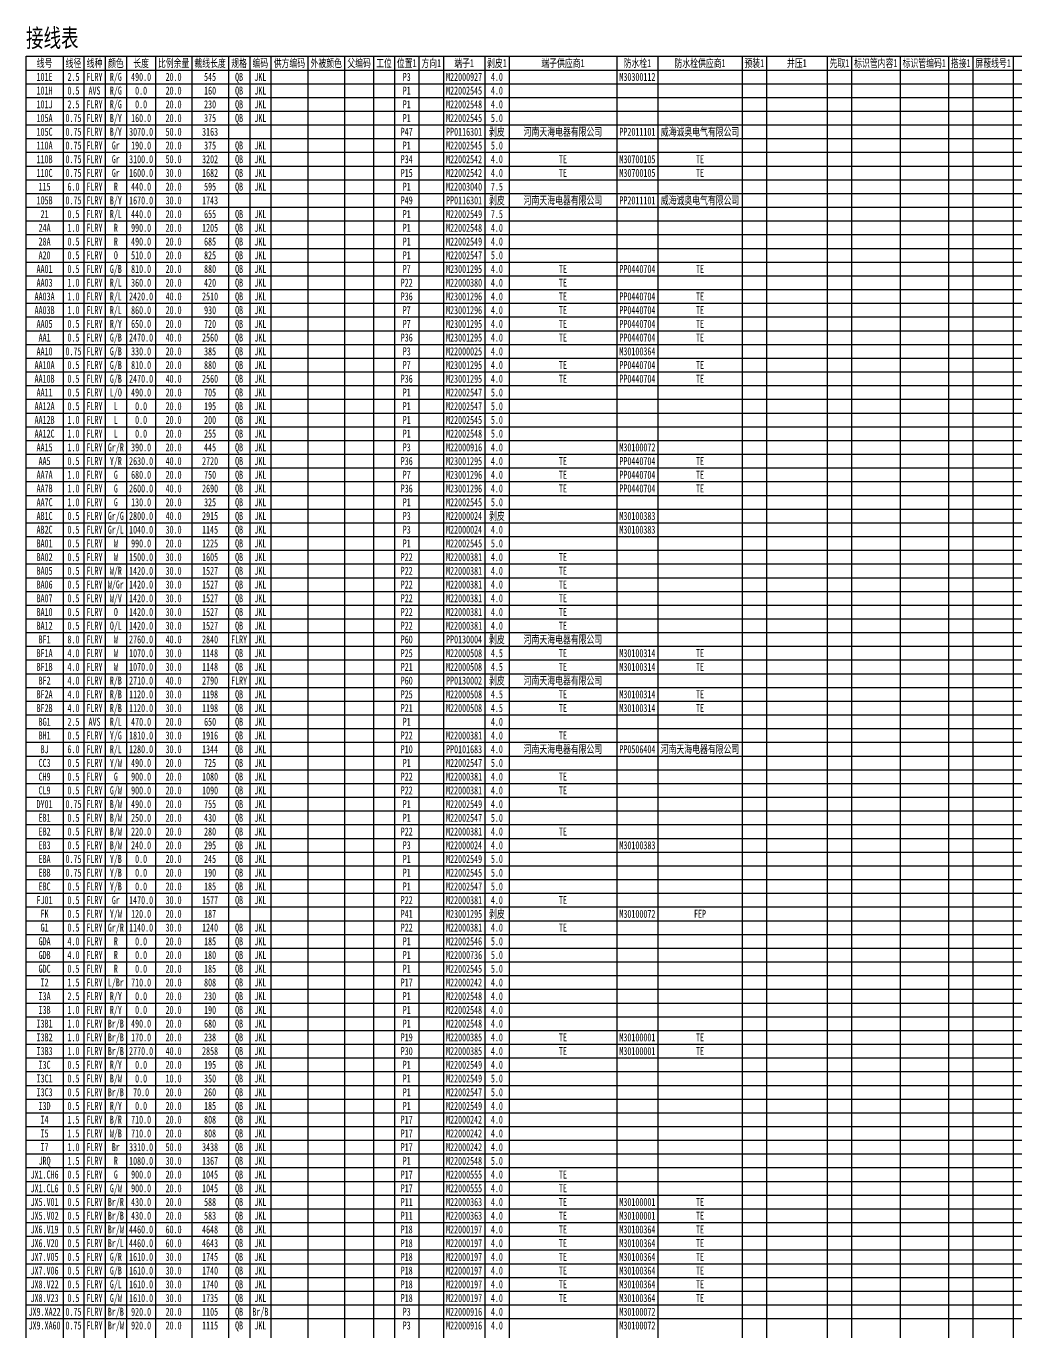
# Model space of a CAD drawing. Header units: millimetres. Extents: x -2653 to 6698, y -4403 to -42.
# Drawn here: x 4985 to 5418, y -1084 to -513 of the extents above; entities that cross this region are included whole.
import ezdxf
from ezdxf.enums import TextEntityAlignment as Align

# ---------------------------------------------------------------- set-up
doc = ezdxf.new("R2010")
doc.units = ezdxf.units.MM
doc.header["$MEASUREMENT"] = 0
doc.layers.add('文字', color=3, linetype='Continuous')
doc.layers.add('轮廓线', color=7, linetype='Continuous')
doc.styles.add('辽宁天海', font='', dxfattribs={"width": 0.7})
doc.styles.get('辽宁天海').set_extended_font_data('NSimSun')

msp = doc.modelspace()

# ---------------------------------------------------------------- linework, layer by layer
at = {"layer": '轮廓线', "color": 7, "lineweight": 25}
for p, q in [((4984.89, -526.47), (6697.73, -526.47)), ((4984.89, -1654.47), (4984.89, -526.47)), ((5001.03, -526.47), (5001.03, -1654.47)), ((5010.15, -526.47), (5010.15, -1654.47)), ((5019.44, -526.47), (5019.44, -1654.47)), ((5028.83, -526.47), (5028.83, -1654.47)), ((5041.48, -526.47), (5041.48, -1654.47)), ((5057.27, -526.47), (5057.27, -1654.47)), ((5073.35, -526.47), (5073.35, -1654.47)), ((5082.64, -526.47), (5082.64, -1654.47)), ((5091.93, -526.47), (5091.93, -1654.47)), ((5108.06, -526.47), (5108.06, -1654.47)), ((5124.14, -526.47), (5124.14, -1654.47)), ((5136.76, -526.47), (5136.76, -1654.47)), ((5145.91, -526.47), (5145.91, -1654.47)), ((5156.63, -526.47), (5156.63, -1654.47)), ((5167.34, -526.47), (5167.34, -1654.47)), ((5185.36, -526.47), (5185.36, -1654.47)), ((5196.04, -526.47), (5196.04, -1654.47)), ((5243.1, -526.47), (5243.1, -1654.47)), ((5261.12, -526.47), (5261.12, -1654.47)), ((5297.86, -526.47), (5297.86, -1654.47)), ((5308.56, -526.47), (5308.56, -1654.47)), ((5335.11, -526.47), (5335.11, -1654.47)), ((5345.76, -526.47), (5345.76, -1654.47)), ((5366.92, -526.47), (5366.92, -1654.47)), ((5388.08, -526.47), (5388.08, -1654.47)), ((5398.79, -526.47), (5398.79, -1654.47)), ((5416.45, -526.47), (5416.45, -1654.47)), ((4984.89, -532.47), (6697.73, -532.47)), ((4984.89, -538.47), (6697.73, -538.47)), ((4984.89, -544.47), (6697.73, -544.47)), ((4984.89, -550.47), (6697.73, -550.47)), ((4984.89, -556.47), (6697.73, -556.47)), ((4984.89, -562.47), (6697.73, -562.47)), ((4984.89, -568.47), (6697.73, -568.47)), ((4984.89, -574.47), (6697.73, -574.47)), ((4984.89, -580.47), (6697.73, -580.47)), ((4984.89, -586.47), (6697.73, -586.47)), ((4984.89, -592.47), (6697.73, -592.47)), ((4984.89, -598.47), (6697.73, -598.47)), ((4984.89, -604.47), (6697.73, -604.47)), ((4984.89, -610.47), (6697.73, -610.47)), ((4984.89, -616.47), (6697.73, -616.47)), ((4984.89, -622.47), (6697.73, -622.47)), ((4984.89, -628.47), (6697.73, -628.47)), ((4984.89, -634.47), (6697.73, -634.47)), ((4984.89, -640.47), (6697.73, -640.47)), ((4984.89, -646.47), (6697.73, -646.47)), ((4984.89, -652.47), (6697.73, -652.47)), ((4984.89, -658.47), (6697.73, -658.47)), ((4984.89, -664.47), (6697.73, -664.47)), ((4984.89, -670.47), (6697.73, -670.47)), ((4984.89, -676.47), (6697.73, -676.47)), ((4984.89, -682.47), (6697.73, -682.47)), ((4984.89, -688.47), (6697.73, -688.47)), ((4984.89, -694.47), (6697.73, -694.47)), ((4984.89, -700.47), (6697.73, -700.47)), ((4984.89, -706.47), (6697.73, -706.47)), ((4984.89, -712.47), (6697.73, -712.47)), ((4984.89, -718.47), (6697.73, -718.47)), ((4984.89, -724.47), (6697.73, -724.47)), ((4984.89, -730.47), (6697.73, -730.47)), ((4984.89, -736.47), (6697.73, -736.47)), ((4984.89, -742.47), (6697.73, -742.47)), ((4984.89, -748.47), (6697.73, -748.47)), ((4984.89, -754.47), (6697.73, -754.47)), ((4984.89, -760.47), (6697.73, -760.47)), ((4984.89, -766.47), (6697.73, -766.47)), ((4984.89, -772.47), (6697.73, -772.47)), ((4984.89, -778.47), (6697.73, -778.47)), ((4984.89, -784.47), (6697.73, -784.47)), ((4984.89, -790.47), (6697.73, -790.47)), ((4984.89, -796.47), (6697.73, -796.47)), ((4984.89, -802.47), (6697.73, -802.47)), ((4984.89, -808.47), (6697.73, -808.47)), ((4984.89, -814.47), (6697.73, -814.47)), ((4984.89, -820.47), (6697.73, -820.47)), ((4984.89, -826.47), (6697.73, -826.47)), ((4984.89, -832.47), (6697.73, -832.47)), ((4984.89, -838.47), (6697.73, -838.47)), ((4984.89, -844.47), (6697.73, -844.47)), ((4984.89, -850.47), (6697.73, -850.47)), ((4984.89, -856.47), (6697.73, -856.47)), ((4984.89, -862.47), (6697.73, -862.47)), ((4984.89, -868.47), (6697.73, -868.47)), ((4984.89, -874.47), (6697.73, -874.47)), ((4984.89, -880.47), (6697.73, -880.47)), ((4984.89, -886.47), (6697.73, -886.47)), ((4984.89, -892.47), (6697.73, -892.47)), ((4984.89, -898.47), (6697.73, -898.47)), ((4984.89, -904.47), (6697.73, -904.47)), ((4984.89, -910.47), (6697.73, -910.47)), ((4984.89, -916.47), (6697.73, -916.47)), ((4984.89, -922.47), (6697.73, -922.47)), ((4984.89, -928.47), (6697.73, -928.47)), ((4984.89, -934.47), (6697.73, -934.47)), ((4984.89, -940.47), (6697.73, -940.47)), ((4984.89, -946.47), (6697.73, -946.47)), ((4984.89, -952.47), (6697.73, -952.47)), ((4984.89, -958.47), (6697.73, -958.47)), ((4984.89, -964.47), (6697.73, -964.47)), ((4984.89, -970.47), (6697.73, -970.47)), ((4984.89, -976.47), (6697.73, -976.47)), ((4984.89, -982.47), (6697.73, -982.47)), ((4984.89, -988.47), (6697.73, -988.47)), ((4984.89, -994.47), (6697.73, -994.47)), ((4984.89, -1000.47), (6697.73, -1000.47)), ((4984.89, -1006.47), (6697.73, -1006.47)), ((4984.89, -1012.47), (6697.73, -1012.47)), ((4984.89, -1018.47), (6697.73, -1018.47)), ((4984.89, -1024.47), (6697.73, -1024.47)), ((4984.89, -1030.47), (6697.73, -1030.47)), ((4984.89, -1036.47), (6697.73, -1036.47)), ((4984.89, -1042.47), (6697.73, -1042.47)), ((4984.89, -1048.47), (6697.73, -1048.47)), ((4984.89, -1054.47), (6697.73, -1054.47)), ((4984.89, -1060.47), (6697.73, -1060.47)), ((4984.89, -1066.47), (6697.73, -1066.47)), ((4984.89, -1072.47), (6697.73, -1072.47)), ((4984.89, -1078.47), (6697.73, -1078.47))]:
    msp.add_line(p, q, dxfattribs=at)

# ---------------------------------------------------------------- texts
at = {"layer": '文字', "lineweight": 25, "style": '辽宁天海', "width": 0.7}
msp.add_text('接线表', height=8, dxfattribs=at).set_placement((4984.89, -518.47), align=Align.MIDDLE_LEFT)
at = {"layer": '文字', "color": 7, "lineweight": 25, "style": '辽宁天海', "width": 0.7}
for s, p in [('线号', (4992.96, -529.47)), ('线径', (5005.59, -529.47)), ('线种', (5014.79, -529.47)), ('颜色', (5024.13, -529.47)), ('长度', (5035.15, -529.47)), ('比例余量', (5049.37, -529.47)), ('裁线长度', (5065.31, -529.47)), ('规格', (5078, -529.47)), ('编码', (5087.29, -529.47)), ('供方编码', (5100, -529.47)), ('外被颜色', (5116.1, -529.47)), ('父编码', (5130.45, -529.47)), ('工位', (5141.33, -529.47)), ('位置1', (5151.27, -529.47)), ('方向1', (5161.99, -529.47)), ('端子1', (5176.35, -529.47)), ('剥皮1', (5190.7, -529.47)), ('端子供应商1', (5219.57, -529.47)), ('防水栓1', (5252.11, -529.47)), ('防水栓供应商1', (5279.49, -529.47)), ('预装1', (5303.21, -529.47)), ('并压1', (5321.83, -529.47)), ('先取1', (5340.43, -529.47)), ('标识管内容1', (5356.34, -529.47)), ('标识管编码1', (5377.5, -529.47)), ('搭接1', (5393.43, -529.47)), ('屏蔽线号1', (5407.62, -529.47))]:
    msp.add_text(s, height=3.5, dxfattribs=at).set_placement(p, align=Align.MIDDLE_CENTER)
at = {"layer": '文字', "lineweight": 25, "style": '辽宁天海', "width": 0.7}
for s, p in [('101E', (4992.96, -535.47)), ('2.5', (5005.59, -535.47)), ('FLRY', (5014.79, -535.47)), ('R/G', (5024.13, -535.47)), ('490.0', (5035.15, -535.47)), ('20.0', (5049.37, -535.47)), ('545', (5065.31, -535.47)), ('QB', (5078, -535.47)), ('JKL', (5087.29, -535.47)), ('P3', (5151.27, -535.47)), ('M22000927', (5176.35, -535.47)), ('4.0', (5190.7, -535.47)), ('M30300112', (5252.11, -535.47)), ('101H', (4992.96, -541.47)), ('0.5', (5005.59, -541.47)), ('AVS', (5014.79, -541.47)), ('R/G', (5024.13, -541.47)), ('0.0', (5035.15, -541.47)), ('20.0', (5049.37, -541.47)), ('160', (5065.31, -541.47)), ('QB', (5078, -541.47)), ('JKL', (5087.29, -541.47)), ('P1', (5151.27, -541.47)), ('M22002545', (5176.35, -541.47)), ('4.0', (5190.7, -541.47)), ('101J', (4992.96, -547.47)), ('2.5', (5005.59, -547.47)), ('FLRY', (5014.79, -547.47)), ('R/G', (5024.13, -547.47)), ('0.0', (5035.15, -547.47)), ('20.0', (5049.37, -547.47)), ('230', (5065.31, -547.47)), ('QB', (5078, -547.47)), ('JKL', (5087.29, -547.47)), ('P1', (5151.27, -547.47)), ('M22002548', (5176.35, -547.47)), ('4.0', (5190.7, -547.47)), ('105A', (4992.96, -553.47)), ('0.75', (5005.59, -553.47)), ('FLRY', (5014.79, -553.47)), ('B/Y', (5024.13, -553.47)), ('160.0', (5035.15, -553.47)), ('20.0', (5049.37, -553.47)), ('375', (5065.31, -553.47)), ('QB', (5078, -553.47)), ('JKL', (5087.29, -553.47)), ('P1', (5151.27, -553.47)), ('M22002545', (5176.35, -553.47)), ('5.0', (5190.7, -553.47)), ('105C', (4992.96, -559.47)), ('0.75', (5005.59, -559.47)), ('FLRY', (5014.79, -559.47)), ('B/Y', (5024.13, -559.47)), ('3070.0', (5035.15, -559.47)), ('50.0', (5049.37, -559.47)), ('3163', (5065.31, -559.47)), ('P47', (5151.27, -559.47)), ('PP0116301', (5176.35, -559.47)), ('剥皮', (5190.7, -559.47)), ('河南天海电器有限公司', (5219.57, -559.47)), ('PP2011101', (5252.11, -559.47)), ('威海诚奥电气有限公司', (5279.49, -559.47)), ('110A', (4992.96, -565.47)), ('0.75', (5005.59, -565.47)), ('FLRY', (5014.79, -565.47)), ('Gr', (5024.13, -565.47)), ('190.0', (5035.15, -565.47)), ('20.0', (5049.37, -565.47)), ('375', (5065.31, -565.47)), ('QB', (5078, -565.47)), ('JKL', (5087.29, -565.47)), ('P1', (5151.27, -565.47)), ('M22002545', (5176.35, -565.47)), ('5.0', (5190.7, -565.47)), ('110B', (4992.96, -571.47)), ('0.75', (5005.59, -571.47)), ('FLRY', (5014.79, -571.47)), ('Gr', (5024.13, -571.47)), ('3100.0', (5035.15, -571.47)), ('50.0', (5049.37, -571.47)), ('3202', (5065.31, -571.47)), ('QB', (5078, -571.47)), ('JKL', (5087.29, -571.47)), ('P34', (5151.27, -571.47)), ('M22002542', (5176.35, -571.47)), ('4.0', (5190.7, -571.47)), ('TE', (5219.57, -571.47)), ('M30700105', (5252.11, -571.47)), ('TE', (5279.49, -571.47)), ('110C', (4992.96, -577.47)), ('0.75', (5005.59, -577.47)), ('FLRY', (5014.79, -577.47)), ('Gr', (5024.13, -577.47)), ('1600.0', (5035.15, -577.47)), ('30.0', (5049.37, -577.47)), ('1682', (5065.31, -577.47)), ('QB', (5078, -577.47)), ('JKL', (5087.29, -577.47)), ('P15', (5151.27, -577.47)), ('M22002542', (5176.35, -577.47)), ('4.0', (5190.7, -577.47)), ('TE', (5219.57, -577.47)), ('M30700105', (5252.11, -577.47)), ('TE', (5279.49, -577.47)), ('115', (4992.96, -583.47)), ('6.0', (5005.59, -583.47)), ('FLRY', (5014.79, -583.47)), ('R', (5024.13, -583.47)), ('440.0', (5035.15, -583.47)), ('20.0', (5049.37, -583.47)), ('595', (5065.31, -583.47)), ('QB', (5078, -583.47)), ('JKL', (5087.29, -583.47)), ('P1', (5151.27, -583.47)), ('M22003040', (5176.35, -583.47)), ('7.5', (5190.7, -583.47)), ('1O5B', (4992.96, -589.47)), ('0.75', (5005.59, -589.47)), ('FLRY', (5014.79, -589.47)), ('B/Y', (5024.13, -589.47)), ('1670.0', (5035.15, -589.47)), ('30.0', (5049.37, -589.47)), ('1743', (5065.31, -589.47)), ('P49', (5151.27, -589.47)), ('PP0116301', (5176.35, -589.47)), ('剥皮', (5190.7, -589.47)), ('河南天海电器有限公司', (5219.57, -589.47)), ('PP2011101', (5252.11, -589.47)), ('威海诚奥电气有限公司', (5279.49, -589.47)), ('21', (4992.96, -595.47)), ('0.5', (5005.59, -595.47)), ('FLRY', (5014.79, -595.47)), ('R/L', (5024.13, -595.47)), ('440.0', (5035.15, -595.47)), ('20.0', (5049.37, -595.47)), ('655', (5065.31, -595.47)), ('QB', (5078, -595.47)), ('JKL', (5087.29, -595.47)), ('P1', (5151.27, -595.47)), ('M22002549', (5176.35, -595.47)), ('7.5', (5190.7, -595.47)), ('24A', (4992.96, -601.47)), ('1.0', (5005.59, -601.47)), ('FLRY', (5014.79, -601.47)), ('R', (5024.13, -601.47)), ('990.0', (5035.15, -601.47)), ('20.0', (5049.37, -601.47)), ('1205', (5065.31, -601.47)), ('QB', (5078, -601.47)), ('JKL', (5087.29, -601.47)), ('P1', (5151.27, -601.47)), ('M22002548', (5176.35, -601.47)), ('4.0', (5190.7, -601.47)), ('28A', (4992.96, -607.47)), ('0.5', (5005.59, -607.47)), ('FLRY', (5014.79, -607.47)), ('R', (5024.13, -607.47)), ('490.0', (5035.15, -607.47)), ('20.0', (5049.37, -607.47)), ('685', (5065.31, -607.47)), ('QB', (5078, -607.47)), ('JKL', (5087.29, -607.47)), ('P1', (5151.27, -607.47)), ('M22002549', (5176.35, -607.47)), ('4.0', (5190.7, -607.47)), ('A20', (4992.96, -613.47)), ('0.5', (5005.59, -613.47)), ('FLRY', (5014.79, -613.47)), ('O', (5024.13, -613.47)), ('510.0', (5035.15, -613.47)), ('20.0', (5049.37, -613.47)), ('825', (5065.31, -613.47)), ('QB', (5078, -613.47)), ('JKL', (5087.29, -613.47)), ('P1', (5151.27, -613.47)), ('M22002547', (5176.35, -613.47)), ('5.0', (5190.7, -613.47)), ('AA01', (4992.96, -619.47)), ('0.5', (5005.59, -619.47)), ('FLRY', (5014.79, -619.47)), ('G/B', (5024.13, -619.47)), ('810.0', (5035.15, -619.47)), ('20.0', (5049.37, -619.47)), ('880', (5065.31, -619.47)), ('QB', (5078, -619.47)), ('JKL', (5087.29, -619.47)), ('P7', (5151.27, -619.47)), ('M23001295', (5176.35, -619.47)), ('4.0', (5190.7, -619.47)), ('TE', (5219.57, -619.47)), ('PP0440704', (5252.11, -619.47)), ('TE', (5279.49, -619.47)), ('AA03', (4992.96, -625.47)), ('1.0', (5005.59, -625.47)), ('FLRY', (5014.79, -625.47)), ('R/L', (5024.13, -625.47)), ('360.0', (5035.15, -625.47)), ('20.0', (5049.37, -625.47)), ('420', (5065.31, -625.47)), ('QB', (5078, -625.47)), ('JKL', (5087.29, -625.47)), ('P22', (5151.27, -625.47)), ('M22000380', (5176.35, -625.47)), ('4.0', (5190.7, -625.47)), ('TE', (5219.57, -625.47)), ('AA03A', (4992.96, -631.47)), ('1.0', (5005.59, -631.47)), ('FLRY', (5014.79, -631.47)), ('R/L', (5024.13, -631.47)), ('2420.0', (5035.15, -631.47)), ('40.0', (5049.37, -631.47)), ('2510', (5065.31, -631.47)), ('QB', (5078, -631.47)), ('JKL', (5087.29, -631.47)), ('P36', (5151.27, -631.47)), ('M23001296', (5176.35, -631.47)), ('4.0', (5190.7, -631.47)), ('TE', (5219.57, -631.47)), ('PP0440704', (5252.11, -631.47)), ('TE', (5279.49, -631.47)), ('AA03B', (4992.96, -637.47)), ('1.0', (5005.59, -637.47)), ('FLRY', (5014.79, -637.47)), ('R/L', (5024.13, -637.47)), ('860.0', (5035.15, -637.47)), ('20.0', (5049.37, -637.47)), ('930', (5065.31, -637.47)), ('QB', (5078, -637.47)), ('JKL', (5087.29, -637.47)), ('P7', (5151.27, -637.47)), ('M23001296', (5176.35, -637.47)), ('4.0', (5190.7, -637.47)), ('TE', (5219.57, -637.47)), ('PP0440704', (5252.11, -637.47)), ('TE', (5279.49, -637.47)), ('AA05', (4992.96, -643.47)), ('0.5', (5005.59, -643.47)), ('FLRY', (5014.79, -643.47)), ('R/Y', (5024.13, -643.47)), ('650.0', (5035.15, -643.47)), ('20.0', (5049.37, -643.47)), ('720', (5065.31, -643.47)), ('QB', (5078, -643.47)), ('JKL', (5087.29, -643.47)), ('P7', (5151.27, -643.47)), ('M23001295', (5176.35, -643.47)), ('4.0', (5190.7, -643.47)), ('TE', (5219.57, -643.47)), ('PP0440704', (5252.11, -643.47)), ('TE', (5279.49, -643.47)), ('AA1', (4992.96, -649.47)), ('0.5', (5005.59, -649.47)), ('FLRY', (5014.79, -649.47)), ('G/B', (5024.13, -649.47)), ('2470.0', (5035.15, -649.47)), ('40.0', (5049.37, -649.47)), ('2560', (5065.31, -649.47)), ('QB', (5078, -649.47)), ('JKL', (5087.29, -649.47)), ('P36', (5151.27, -649.47)), ('M23001295', (5176.35, -649.47)), ('4.0', (5190.7, -649.47)), ('TE', (5219.57, -649.47)), ('PP0440704', (5252.11, -649.47)), ('TE', (5279.49, -649.47)), ('AA10', (4992.96, -655.47)), ('0.75', (5005.59, -655.47)), ('FLRY', (5014.79, -655.47)), ('G/B', (5024.13, -655.47)), ('330.0', (5035.15, -655.47)), ('20.0', (5049.37, -655.47)), ('385', (5065.31, -655.47)), ('QB', (5078, -655.47)), ('JKL', (5087.29, -655.47)), ('P3', (5151.27, -655.47)), ('M22000025', (5176.35, -655.47)), ('4.0', (5190.7, -655.47)), ('M30100364', (5252.11, -655.47)), ('AA10A', (4992.96, -661.47)), ('0.5', (5005.59, -661.47)), ('FLRY', (5014.79, -661.47)), ('G/B', (5024.13, -661.47)), ('810.0', (5035.15, -661.47)), ('20.0', (5049.37, -661.47)), ('880', (5065.31, -661.47)), ('QB', (5078, -661.47)), ('JKL', (5087.29, -661.47)), ('P7', (5151.27, -661.47)), ('M23001295', (5176.35, -661.47)), ('4.0', (5190.7, -661.47)), ('TE', (5219.57, -661.47)), ('PP0440704', (5252.11, -661.47)), ('TE', (5279.49, -661.47)), ('AA10B', (4992.96, -667.47)), ('0.5', (5005.59, -667.47)), ('FLRY', (5014.79, -667.47)), ('G/B', (5024.13, -667.47)), ('2470.0', (5035.15, -667.47)), ('40.0', (5049.37, -667.47)), ('2560', (5065.31, -667.47)), ('QB', (5078, -667.47)), ('JKL', (5087.29, -667.47)), ('P36', (5151.27, -667.47)), ('M23001295', (5176.35, -667.47)), ('4.0', (5190.7, -667.47)), ('TE', (5219.57, -667.47)), ('PP0440704', (5252.11, -667.47)), ('TE', (5279.49, -667.47)), ('AA11', (4992.96, -673.47)), ('0.5', (5005.59, -673.47)), ('FLRY', (5014.79, -673.47)), ('L/O', (5024.13, -673.47)), ('490.0', (5035.15, -673.47)), ('20.0', (5049.37, -673.47)), ('705', (5065.31, -673.47)), ('QB', (5078, -673.47)), ('JKL', (5087.29, -673.47)), ('P1', (5151.27, -673.47)), ('M22002547', (5176.35, -673.47)), ('5.0', (5190.7, -673.47)), ('AA12A', (4992.96, -679.47)), ('0.5', (5005.59, -679.47)), ('FLRY', (5014.79, -679.47)), ('L', (5024.13, -679.47)), ('0.0', (5035.15, -679.47)), ('20.0', (5049.37, -679.47)), ('195', (5065.31, -679.47)), ('QB', (5078, -679.47)), ('JKL', (5087.29, -679.47)), ('P1', (5151.27, -679.47)), ('M22002547', (5176.35, -679.47)), ('5.0', (5190.7, -679.47)), ('AA12B', (4992.96, -685.47)), ('1.0', (5005.59, -685.47)), ('FLRY', (5014.79, -685.47)), ('L', (5024.13, -685.47)), ('0.0', (5035.15, -685.47)), ('20.0', (5049.37, -685.47)), ('200', (5065.31, -685.47)), ('QB', (5078, -685.47)), ('JKL', (5087.29, -685.47)), ('P1', (5151.27, -685.47)), ('M22002545', (5176.35, -685.47)), ('5.0', (5190.7, -685.47)), ('AA12C', (4992.96, -691.47)), ('1.0', (5005.59, -691.47)), ('FLRY', (5014.79, -691.47)), ('L', (5024.13, -691.47)), ('0.0', (5035.15, -691.47)), ('20.0', (5049.37, -691.47)), ('255', (5065.31, -691.47)), ('QB', (5078, -691.47)), ('JKL', (5087.29, -691.47)), ('P1', (5151.27, -691.47)), ('M22002548', (5176.35, -691.47)), ('5.0', (5190.7, -691.47)), ('AA15', (4992.96, -697.47)), ('1.0', (5005.59, -697.47)), ('FLRY', (5014.79, -697.47)), ('Gr/R', (5024.13, -697.47)), ('390.0', (5035.15, -697.47)), ('20.0', (5049.37, -697.47)), ('445', (5065.31, -697.47)), ('QB', (5078, -697.47)), ('JKL', (5087.29, -697.47)), ('P3', (5151.27, -697.47)), ('M22000916', (5176.35, -697.47)), ('4.0', (5190.7, -697.47)), ('M30100072', (5252.11, -697.47)), ('AA5', (4992.96, -703.47)), ('0.5', (5005.59, -703.47)), ('FLRY', (5014.79, -703.47)), ('Y/R', (5024.13, -703.47)), ('2630.0', (5035.15, -703.47)), ('40.0', (5049.37, -703.47)), ('2720', (5065.31, -703.47)), ('QB', (5078, -703.47)), ('JKL', (5087.29, -703.47)), ('P36', (5151.27, -703.47)), ('M23001295', (5176.35, -703.47)), ('4.0', (5190.7, -703.47)), ('TE', (5219.57, -703.47)), ('PP0440704', (5252.11, -703.47)), ('TE', (5279.49, -703.47)), ('AA7A', (4992.96, -709.47)), ('1.0', (5005.59, -709.47)), ('FLRY', (5014.79, -709.47)), ('G', (5024.13, -709.47)), ('680.0', (5035.15, -709.47)), ('20.0', (5049.37, -709.47)), ('750', (5065.31, -709.47)), ('QB', (5078, -709.47)), ('JKL', (5087.29, -709.47)), ('P7', (5151.27, -709.47)), ('M23001296', (5176.35, -709.47)), ('4.0', (5190.7, -709.47)), ('TE', (5219.57, -709.47)), ('PP0440704', (5252.11, -709.47)), ('TE', (5279.49, -709.47)), ('AA7B', (4992.96, -715.47)), ('FLRY', (5014.79, -715.47)), ('G', (5024.13, -715.47)), ('QB', (5078, -715.47)), ('JKL', (5087.29, -715.47)), ('P36', (5151.27, -715.47)), ('M23001296', (5176.35, -715.47)), ('TE', (5219.57, -715.47)), ('PP0440704', (5252.11, -715.47)), ('TE', (5279.49, -715.47)), ('1.0', (5005.59, -715.47)), ('2600.0', (5035.15, -715.47)), ('40.0', (5049.37, -715.47)), ('2690', (5065.31, -715.47)), ('4.0', (5190.7, -715.47)), ('AA7C', (4992.96, -721.47)), ('1.0', (5005.59, -721.47)), ('FLRY', (5014.79, -721.47)), ('G', (5024.13, -721.47)), ('130.0', (5035.15, -721.47)), ('20.0', (5049.37, -721.47)), ('325', (5065.31, -721.47)), ('QB', (5078, -721.47)), ('JKL', (5087.29, -721.47)), ('P1', (5151.27, -721.47)), ('M22002545', (5176.35, -721.47)), ('5.0', (5190.7, -721.47)), ('AB1C', (4992.96, -727.47)), ('0.5', (5005.59, -727.47)), ('FLRY', (5014.79, -727.47)), ('Gr/G', (5024.13, -727.47)), ('2800.0', (5035.15, -727.47)), ('40.0', (5049.37, -727.47)), ('2915', (5065.31, -727.47)), ('QB', (5078, -727.47)), ('JKL', (5087.29, -727.47)), ('P3', (5151.27, -727.47)), ('M22000024', (5176.35, -727.47)), ('剥皮', (5190.7, -727.47)), ('M30100383', (5252.11, -727.47)), ('AB2C', (4992.96, -733.47)), ('0.5', (5005.59, -733.47)), ('FLRY', (5014.79, -733.47)), ('Gr/L', (5024.13, -733.47)), ('1040.0', (5035.15, -733.47)), ('30.0', (5049.37, -733.47)), ('1145', (5065.31, -733.47)), ('QB', (5078, -733.47)), ('JKL', (5087.29, -733.47)), ('P3', (5151.27, -733.47)), ('M22000024', (5176.35, -733.47)), ('4.0', (5190.7, -733.47)), ('M30100383', (5252.11, -733.47)), ('BA01', (4992.96, -739.47)), ('0.5', (5005.59, -739.47)), ('FLRY', (5014.79, -739.47)), ('W', (5024.13, -739.47)), ('990.0', (5035.15, -739.47)), ('20.0', (5049.37, -739.47)), ('1225', (5065.31, -739.47)), ('QB', (5078, -739.47)), ('JKL', (5087.29, -739.47)), ('P1', (5151.27, -739.47)), ('M22002545', (5176.35, -739.47)), ('5.0', (5190.7, -739.47)), ('BA02', (4992.96, -745.47)), ('0.5', (5005.59, -745.47)), ('FLRY', (5014.79, -745.47)), ('W', (5024.13, -745.47)), ('1500.0', (5035.15, -745.47)), ('30.0', (5049.37, -745.47)), ('1605', (5065.31, -745.47)), ('QB', (5078, -745.47)), ('JKL', (5087.29, -745.47)), ('P22', (5151.27, -745.47)), ('M22000381', (5176.35, -745.47)), ('4.0', (5190.7, -745.47)), ('TE', (5219.57, -745.47)), ('BA05', (4992.96, -751.47)), ('0.5', (5005.59, -751.47)), ('FLRY', (5014.79, -751.47)), ('W/R', (5024.13, -751.47)), ('1420.0', (5035.15, -751.47)), ('30.0', (5049.37, -751.47)), ('1527', (5065.31, -751.47)), ('QB', (5078, -751.47)), ('JKL', (5087.29, -751.47)), ('P22', (5151.27, -751.47)), ('M22000381', (5176.35, -751.47)), ('4.0', (5190.7, -751.47)), ('TE', (5219.57, -751.47)), ('BA06', (4992.96, -757.47)), ('0.5', (5005.59, -757.47)), ('FLRY', (5014.79, -757.47)), ('W/Gr', (5024.13, -757.47)), ('1420.0', (5035.15, -757.47)), ('30.0', (5049.37, -757.47)), ('1527', (5065.31, -757.47)), ('QB', (5078, -757.47)), ('JKL', (5087.29, -757.47)), ('P22', (5151.27, -757.47)), ('M22000381', (5176.35, -757.47)), ('4.0', (5190.7, -757.47)), ('TE', (5219.57, -757.47)), ('BA07', (4992.96, -763.47)), ('0.5', (5005.59, -763.47)), ('FLRY', (5014.79, -763.47)), ('W/V', (5024.13, -763.47)), ('1420.0', (5035.15, -763.47)), ('30.0', (5049.37, -763.47)), ('1527', (5065.31, -763.47)), ('QB', (5078, -763.47)), ('JKL', (5087.29, -763.47)), ('P22', (5151.27, -763.47)), ('M22000381', (5176.35, -763.47)), ('4.0', (5190.7, -763.47)), ('TE', (5219.57, -763.47)), ('BA10', (4992.96, -769.47)), ('0.5', (5005.59, -769.47)), ('FLRY', (5014.79, -769.47)), ('O', (5024.13, -769.47)), ('1420.0', (5035.15, -769.47)), ('30.0', (5049.37, -769.47)), ('1527', (5065.31, -769.47)), ('QB', (5078, -769.47)), ('JKL', (5087.29, -769.47)), ('P22', (5151.27, -769.47)), ('M22000381', (5176.35, -769.47)), ('4.0', (5190.7, -769.47)), ('TE', (5219.57, -769.47)), ('BA12', (4992.96, -775.47)), ('0.5', (5005.59, -775.47)), ('FLRY', (5014.79, -775.47)), ('O/L', (5024.13, -775.47)), ('1420.0', (5035.15, -775.47)), ('30.0', (5049.37, -775.47)), ('1527', (5065.31, -775.47)), ('QB', (5078, -775.47)), ('JKL', (5087.29, -775.47)), ('P22', (5151.27, -775.47)), ('M22000381', (5176.35, -775.47)), ('4.0', (5190.7, -775.47)), ('TE', (5219.57, -775.47)), ('BF1', (4992.96, -781.47)), ('8.0', (5005.59, -781.47)), ('FLRY', (5014.79, -781.47)), ('W', (5024.13, -781.47)), ('2760.0', (5035.15, -781.47)), ('40.0', (5049.37, -781.47)), ('2840', (5065.31, -781.47)), ('FLRY', (5078, -781.47)), ('JKL', (5087.29, -781.47)), ('P60', (5151.27, -781.47)), ('PP0130004', (5176.35, -781.47)), ('剥皮', (5190.7, -781.47)), ('河南天海电器有限公司', (5219.57, -781.47)), ('BF1A', (4992.96, -787.47)), ('4.0', (5005.59, -787.47)), ('FLRY', (5014.79, -787.47)), ('W', (5024.13, -787.47)), ('1070.0', (5035.15, -787.47)), ('30.0', (5049.37, -787.47)), ('1148', (5065.31, -787.47)), ('QB', (5078, -787.47)), ('JKL', (5087.29, -787.47)), ('P25', (5151.27, -787.47)), ('M22000508', (5176.35, -787.47)), ('4.5', (5190.7, -787.47)), ('TE', (5219.57, -787.47)), ('M30100314', (5252.11, -787.47)), ('TE', (5279.49, -787.47)), ('BF1B', (4992.96, -793.47)), ('4.0', (5005.59, -793.47)), ('FLRY', (5014.79, -793.47)), ('W', (5024.13, -793.47)), ('1070.0', (5035.15, -793.47)), ('30.0', (5049.37, -793.47)), ('1148', (5065.31, -793.47)), ('QB', (5078, -793.47)), ('JKL', (5087.29, -793.47)), ('P21', (5151.27, -793.47)), ('M22000508', (5176.35, -793.47)), ('4.5', (5190.7, -793.47)), ('TE', (5219.57, -793.47)), ('M30100314', (5252.11, -793.47)), ('TE', (5279.49, -793.47)), ('BF2', (4992.96, -799.47)), ('4.0', (5005.59, -799.47)), ('FLRY', (5014.79, -799.47)), ('R/B', (5024.13, -799.47)), ('2710.0', (5035.15, -799.47)), ('40.0', (5049.37, -799.47)), ('2790', (5065.31, -799.47)), ('FLRY', (5078, -799.47)), ('JKL', (5087.29, -799.47)), ('P60', (5151.27, -799.47)), ('PP0130002', (5176.35, -799.47)), ('剥皮', (5190.7, -799.47)), ('河南天海电器有限公司', (5219.57, -799.47)), ('BF2A', (4992.96, -805.47)), ('4.0', (5005.59, -805.47)), ('FLRY', (5014.79, -805.47)), ('R/B', (5024.13, -805.47)), ('1120.0', (5035.15, -805.47)), ('30.0', (5049.37, -805.47)), ('1198', (5065.31, -805.47)), ('QB', (5078, -805.47)), ('JKL', (5087.29, -805.47)), ('P25', (5151.27, -805.47)), ('M22000508', (5176.35, -805.47)), ('4.5', (5190.7, -805.47)), ('TE', (5219.57, -805.47)), ('M30100314', (5252.11, -805.47)), ('TE', (5279.49, -805.47)), ('BF2B', (4992.96, -811.47)), ('4.0', (5005.59, -811.47)), ('FLRY', (5014.79, -811.47)), ('R/B', (5024.13, -811.47)), ('1120.0', (5035.15, -811.47)), ('30.0', (5049.37, -811.47)), ('1198', (5065.31, -811.47)), ('QB', (5078, -811.47)), ('JKL', (5087.29, -811.47)), ('P21', (5151.27, -811.47)), ('M22000508', (5176.35, -811.47)), ('4.5', (5190.7, -811.47)), ('TE', (5219.57, -811.47)), ('M30100314', (5252.11, -811.47)), ('TE', (5279.49, -811.47)), ('BG1', (4992.96, -817.47)), ('2.5', (5005.59, -817.47)), ('AVS', (5014.79, -817.47)), ('R/L', (5024.13, -817.47)), ('470.0', (5035.15, -817.47)), ('20.0', (5049.37, -817.47)), ('650', (5065.31, -817.47)), ('QB', (5078, -817.47)), ('JKL', (5087.29, -817.47)), ('P1', (5151.27, -817.47)), ('4.0', (5190.7, -817.47)), ('BH1', (4992.96, -823.47)), ('0.5', (5005.59, -823.47)), ('FLRY', (5014.79, -823.47)), ('Y/G', (5024.13, -823.47)), ('1810.0', (5035.15, -823.47)), ('30.0', (5049.37, -823.47)), ('1916', (5065.31, -823.47)), ('QB', (5078, -823.47)), ('JKL', (5087.29, -823.47)), ('P22', (5151.27, -823.47)), ('M22000381', (5176.35, -823.47)), ('4.0', (5190.7, -823.47)), ('TE', (5219.57, -823.47)), ('BJ', (4992.96, -829.47)), ('6.0', (5005.59, -829.47)), ('FLRY', (5014.79, -829.47)), ('R/L', (5024.13, -829.47)), ('1280.0', (5035.15, -829.47)), ('30.0', (5049.37, -829.47)), ('1344', (5065.31, -829.47)), ('QB', (5078, -829.47)), ('JKL', (5087.29, -829.47)), ('P10', (5151.27, -829.47)), ('PP0101683', (5176.35, -829.47)), ('4.0', (5190.7, -829.47)), ('河南天海电器有限公司', (5219.57, -829.47)), ('PP0506404', (5252.11, -829.47)), ('河南天海电器有限公司', (5279.49, -829.47)), ('CC3', (4992.96, -835.47)), ('Y/W', (5024.13, -835.47)), ('QB', (5078, -835.47)), ('0.5', (5005.59, -835.47)), ('FLRY', (5014.79, -835.47)), ('490.0', (5035.15, -835.47)), ('20.0', (5049.37, -835.47)), ('725', (5065.31, -835.47)), ('JKL', (5087.29, -835.47)), ('P1', (5151.27, -835.47)), ('M22002547', (5176.35, -835.47)), ('5.0', (5190.7, -835.47)), ('CH9', (4992.96, -841.47)), ('0.5', (5005.59, -841.47)), ('FLRY', (5014.79, -841.47)), ('G', (5024.13, -841.47)), ('900.0', (5035.15, -841.47)), ('20.0', (5049.37, -841.47)), ('1080', (5065.31, -841.47)), ('QB', (5078, -841.47)), ('JKL', (5087.29, -841.47)), ('P22', (5151.27, -841.47)), ('M22000381', (5176.35, -841.47)), ('4.0', (5190.7, -841.47)), ('TE', (5219.57, -841.47)), ('CL9', (4992.96, -847.47)), ('0.5', (5005.59, -847.47)), ('FLRY', (5014.79, -847.47)), ('G/W', (5024.13, -847.47)), ('900.0', (5035.15, -847.47)), ('20.0', (5049.37, -847.47)), ('1090', (5065.31, -847.47)), ('QB', (5078, -847.47)), ('JKL', (5087.29, -847.47)), ('P22', (5151.27, -847.47)), ('M22000381', (5176.35, -847.47)), ('4.0', (5190.7, -847.47)), ('TE', (5219.57, -847.47)), ('DY01', (4992.96, -853.47)), ('0.75', (5005.59, -853.47)), ('FLRY', (5014.79, -853.47)), ('B/W', (5024.13, -853.47)), ('490.0', (5035.15, -853.47)), ('20.0', (5049.37, -853.47)), ('755', (5065.31, -853.47)), ('QB', (5078, -853.47)), ('JKL', (5087.29, -853.47)), ('P1', (5151.27, -853.47)), ('M22002549', (5176.35, -853.47)), ('4.0', (5190.7, -853.47)), ('EB1', (4992.96, -859.47)), ('0.5', (5005.59, -859.47)), ('FLRY', (5014.79, -859.47)), ('B/W', (5024.13, -859.47)), ('250.0', (5035.15, -859.47)), ('20.0', (5049.37, -859.47)), ('430', (5065.31, -859.47)), ('QB', (5078, -859.47)), ('JKL', (5087.29, -859.47)), ('P1', (5151.27, -859.47)), ('M22002547', (5176.35, -859.47)), ('5.0', (5190.7, -859.47)), ('EB2', (4992.96, -865.47)), ('0.5', (5005.59, -865.47)), ('FLRY', (5014.79, -865.47)), ('B/W', (5024.13, -865.47)), ('220.0', (5035.15, -865.47)), ('20.0', (5049.37, -865.47)), ('280', (5065.31, -865.47)), ('QB', (5078, -865.47)), ('JKL', (5087.29, -865.47)), ('P22', (5151.27, -865.47)), ('M22000381', (5176.35, -865.47)), ('4.0', (5190.7, -865.47)), ('TE', (5219.57, -865.47)), ('EB3', (4992.96, -871.47)), ('0.5', (5005.59, -871.47)), ('FLRY', (5014.79, -871.47)), ('B/W', (5024.13, -871.47)), ('240.0', (5035.15, -871.47)), ('20.0', (5049.37, -871.47)), ('295', (5065.31, -871.47)), ('QB', (5078, -871.47)), ('JKL', (5087.29, -871.47)), ('P3', (5151.27, -871.47)), ('M22000024', (5176.35, -871.47)), ('4.0', (5190.7, -871.47)), ('M30100383', (5252.11, -871.47)), ('EBA', (4992.96, -877.47)), ('0.75', (5005.59, -877.47)), ('FLRY', (5014.79, -877.47)), ('Y/B', (5024.13, -877.47)), ('0.0', (5035.15, -877.47)), ('20.0', (5049.37, -877.47)), ('245', (5065.31, -877.47)), ('QB', (5078, -877.47)), ('JKL', (5087.29, -877.47)), ('P1', (5151.27, -877.47)), ('M22002549', (5176.35, -877.47)), ('5.0', (5190.7, -877.47)), ('EBB', (4992.96, -883.47)), ('0.75', (5005.59, -883.47)), ('FLRY', (5014.79, -883.47)), ('Y/B', (5024.13, -883.47)), ('0.0', (5035.15, -883.47)), ('20.0', (5049.37, -883.47)), ('190', (5065.31, -883.47)), ('QB', (5078, -883.47)), ('JKL', (5087.29, -883.47)), ('P1', (5151.27, -883.47)), ('M22002545', (5176.35, -883.47)), ('5.0', (5190.7, -883.47)), ('EBC', (4992.96, -889.47)), ('0.5', (5005.59, -889.47)), ('FLRY', (5014.79, -889.47)), ('Y/B', (5024.13, -889.47)), ('0.0', (5035.15, -889.47)), ('20.0', (5049.37, -889.47)), ('185', (5065.31, -889.47)), ('QB', (5078, -889.47)), ('JKL', (5087.29, -889.47)), ('P1', (5151.27, -889.47)), ('M22002547', (5176.35, -889.47)), ('5.0', (5190.7, -889.47)), ('FJ01', (4992.96, -895.47)), ('0.5', (5005.59, -895.47)), ('FLRY', (5014.79, -895.47)), ('Gr', (5024.13, -895.47)), ('1470.0', (5035.15, -895.47)), ('30.0', (5049.37, -895.47)), ('1577', (5065.31, -895.47)), ('QB', (5078, -895.47)), ('JKL', (5087.29, -895.47)), ('P22', (5151.27, -895.47)), ('M22000381', (5176.35, -895.47)), ('4.0', (5190.7, -895.47)), ('TE', (5219.57, -895.47)), ('FK', (4992.96, -901.47)), ('0.5', (5005.59, -901.47)), ('FLRY', (5014.79, -901.47)), ('Y/W', (5024.13, -901.47)), ('120.0', (5035.15, -901.47)), ('20.0', (5049.37, -901.47)), ('187', (5065.31, -901.47)), ('P41', (5151.27, -901.47)), ('M23001295', (5176.35, -901.47)), ('剥皮', (5190.7, -901.47)), ('M30100072', (5252.11, -901.47)), ('FEP', (5279.49, -901.47)), ('G1', (4992.96, -907.47)), ('0.5', (5005.59, -907.47)), ('FLRY', (5014.79, -907.47)), ('Gr/R', (5024.13, -907.47)), ('1140.0', (5035.15, -907.47)), ('30.0', (5049.37, -907.47)), ('1240', (5065.31, -907.47)), ('QB', (5078, -907.47)), ('JKL', (5087.29, -907.47)), ('P22', (5151.27, -907.47)), ('M22000381', (5176.35, -907.47)), ('4.0', (5190.7, -907.47)), ('TE', (5219.57, -907.47)), ('GDA', (4992.96, -913.47)), ('4.0', (5005.59, -913.47)), ('FLRY', (5014.79, -913.47)), ('R', (5024.13, -913.47)), ('0.0', (5035.15, -913.47)), ('20.0', (5049.37, -913.47)), ('185', (5065.31, -913.47)), ('QB', (5078, -913.47)), ('JKL', (5087.29, -913.47)), ('P1', (5151.27, -913.47)), ('M22002546', (5176.35, -913.47)), ('5.0', (5190.7, -913.47)), ('GDB', (4992.96, -919.47)), ('4.0', (5005.59, -919.47)), ('FLRY', (5014.79, -919.47)), ('R', (5024.13, -919.47)), ('0.0', (5035.15, -919.47)), ('20.0', (5049.37, -919.47)), ('180', (5065.31, -919.47)), ('QB', (5078, -919.47)), ('JKL', (5087.29, -919.47)), ('P1', (5151.27, -919.47)), ('M22000736', (5176.35, -919.47)), ('5.0', (5190.7, -919.47)), ('GDC', (4992.96, -925.47)), ('0.5', (5005.59, -925.47)), ('FLRY', (5014.79, -925.47)), ('R', (5024.13, -925.47)), ('0.0', (5035.15, -925.47)), ('20.0', (5049.37, -925.47)), ('185', (5065.31, -925.47)), ('QB', (5078, -925.47)), ('JKL', (5087.29, -925.47)), ('P1', (5151.27, -925.47)), ('M22002545', (5176.35, -925.47)), ('5.0', (5190.7, -925.47)), ('I2', (4992.96, -931.47)), ('1.5', (5005.59, -931.47)), ('FLRY', (5014.79, -931.47)), ('L/Br', (5024.13, -931.47)), ('710.0', (5035.15, -931.47)), ('20.0', (5049.37, -931.47)), ('808', (5065.31, -931.47)), ('QB', (5078, -931.47)), ('JKL', (5087.29, -931.47)), ('P17', (5151.27, -931.47)), ('M22000242', (5176.35, -931.47)), ('4.0', (5190.7, -931.47)), ('I3A', (4992.96, -937.47)), ('2.5', (5005.59, -937.47)), ('FLRY', (5014.79, -937.47)), ('R/Y', (5024.13, -937.47)), ('0.0', (5035.15, -937.47)), ('20.0', (5049.37, -937.47)), ('230', (5065.31, -937.47)), ('QB', (5078, -937.47)), ('JKL', (5087.29, -937.47)), ('P1', (5151.27, -937.47)), ('M22002548', (5176.35, -937.47)), ('4.0', (5190.7, -937.47)), ('I3B', (4992.96, -943.47)), ('1.0', (5005.59, -943.47)), ('FLRY', (5014.79, -943.47)), ('R/Y', (5024.13, -943.47)), ('0.0', (5035.15, -943.47)), ('20.0', (5049.37, -943.47)), ('190', (5065.31, -943.47)), ('QB', (5078, -943.47)), ('JKL', (5087.29, -943.47)), ('P1', (5151.27, -943.47)), ('M22002548', (5176.35, -943.47)), ('4.0', (5190.7, -943.47)), ('I3B1', (4992.96, -949.47)), ('1.0', (5005.59, -949.47)), ('FLRY', (5014.79, -949.47)), ('Br/B', (5024.13, -949.47)), ('490.0', (5035.15, -949.47)), ('20.0', (5049.37, -949.47)), ('680', (5065.31, -949.47)), ('QB', (5078, -949.47)), ('JKL', (5087.29, -949.47)), ('P1', (5151.27, -949.47)), ('M22002548', (5176.35, -949.47)), ('4.0', (5190.7, -949.47)), ('Br/B', (5024.13, -955.47)), ('I3B2', (4992.96, -955.47)), ('1.0', (5005.59, -955.47)), ('FLRY', (5014.79, -955.47)), ('170.0', (5035.15, -955.47)), ('20.0', (5049.37, -955.47)), ('238', (5065.31, -955.47)), ('QB', (5078, -955.47)), ('JKL', (5087.29, -955.47)), ('P19', (5151.27, -955.47)), ('M22000385', (5176.35, -955.47)), ('4.0', (5190.7, -955.47)), ('TE', (5219.57, -955.47)), ('M30100001', (5252.11, -955.47)), ('TE', (5279.49, -955.47)), ('I3B3', (4992.96, -961.47)), ('1.0', (5005.59, -961.47)), ('FLRY', (5014.79, -961.47)), ('Br/B', (5024.13, -961.47)), ('2770.0', (5035.15, -961.47)), ('40.0', (5049.37, -961.47)), ('2858', (5065.31, -961.47)), ('QB', (5078, -961.47)), ('JKL', (5087.29, -961.47)), ('P30', (5151.27, -961.47)), ('M22000385', (5176.35, -961.47)), ('4.0', (5190.7, -961.47)), ('TE', (5219.57, -961.47)), ('M30100001', (5252.11, -961.47)), ('TE', (5279.49, -961.47)), ('I3C', (4992.96, -967.47)), ('0.5', (5005.59, -967.47)), ('FLRY', (5014.79, -967.47)), ('R/Y', (5024.13, -967.47)), ('0.0', (5035.15, -967.47)), ('20.0', (5049.37, -967.47)), ('195', (5065.31, -967.47)), ('QB', (5078, -967.47)), ('JKL', (5087.29, -967.47)), ('P1', (5151.27, -967.47)), ('M22002549', (5176.35, -967.47)), ('4.0', (5190.7, -967.47)), ('I3C1', (4992.96, -973.47)), ('0.5', (5005.59, -973.47)), ('FLRY', (5014.79, -973.47)), ('B/W', (5024.13, -973.47)), ('0.0', (5035.15, -973.47)), ('10.0', (5049.37, -973.47)), ('350', (5065.31, -973.47)), ('QB', (5078, -973.47)), ('JKL', (5087.29, -973.47)), ('P1', (5151.27, -973.47)), ('M22002549', (5176.35, -973.47)), ('5.0', (5190.7, -973.47)), ('I3C3', (4992.96, -979.47)), ('0.5', (5005.59, -979.47)), ('FLRY', (5014.79, -979.47)), ('Br/B', (5024.13, -979.47)), ('70.0', (5035.15, -979.47)), ('20.0', (5049.37, -979.47)), ('260', (5065.31, -979.47)), ('QB', (5078, -979.47)), ('JKL', (5087.29, -979.47)), ('P1', (5151.27, -979.47)), ('M22002547', (5176.35, -979.47)), ('5.0', (5190.7, -979.47)), ('I3D', (4992.96, -985.47)), ('0.5', (5005.59, -985.47)), ('FLRY', (5014.79, -985.47)), ('R/Y', (5024.13, -985.47)), ('0.0', (5035.15, -985.47)), ('20.0', (5049.37, -985.47)), ('185', (5065.31, -985.47)), ('QB', (5078, -985.47)), ('JKL', (5087.29, -985.47)), ('P1', (5151.27, -985.47)), ('M22002549', (5176.35, -985.47)), ('4.0', (5190.7, -985.47)), ('I4', (4992.96, -991.47)), ('1.5', (5005.59, -991.47)), ('FLRY', (5014.79, -991.47)), ('B/R', (5024.13, -991.47)), ('710.0', (5035.15, -991.47)), ('20.0', (5049.37, -991.47)), ('808', (5065.31, -991.47)), ('QB', (5078, -991.47)), ('JKL', (5087.29, -991.47)), ('P17', (5151.27, -991.47)), ('M22000242', (5176.35, -991.47)), ('4.0', (5190.7, -991.47)), ('I5', (4992.96, -997.47)), ('1.5', (5005.59, -997.47)), ('FLRY', (5014.79, -997.47)), ('W/B', (5024.13, -997.47)), ('710.0', (5035.15, -997.47)), ('20.0', (5049.37, -997.47)), ('808', (5065.31, -997.47)), ('QB', (5078, -997.47)), ('JKL', (5087.29, -997.47)), ('P17', (5151.27, -997.47)), ('M22000242', (5176.35, -997.47)), ('4.0', (5190.7, -997.47)), ('I7', (4992.96, -1003.47)), ('1.0', (5005.59, -1003.47)), ('FLRY', (5014.79, -1003.47)), ('Br', (5024.13, -1003.47)), ('3310.0', (5035.15, -1003.47)), ('50.0', (5049.37, -1003.47)), ('3438', (5065.31, -1003.47)), ('QB', (5078, -1003.47)), ('JKL', (5087.29, -1003.47)), ('P17', (5151.27, -1003.47)), ('M22000242', (5176.35, -1003.47)), ('4.0', (5190.7, -1003.47)), ('JRQ', (4992.96, -1009.47)), ('1.5', (5005.59, -1009.47)), ('FLRY', (5014.79, -1009.47)), ('R', (5024.13, -1009.47)), ('1080.0', (5035.15, -1009.47)), ('30.0', (5049.37, -1009.47)), ('1367', (5065.31, -1009.47)), ('QB', (5078, -1009.47)), ('JKL', (5087.29, -1009.47)), ('P1', (5151.27, -1009.47)), ('M22002548', (5176.35, -1009.47)), ('5.0', (5190.7, -1009.47)), ('JX1.CH6', (4992.96, -1015.47)), ('0.5', (5005.59, -1015.47)), ('FLRY', (5014.79, -1015.47)), ('G', (5024.13, -1015.47)), ('900.0', (5035.15, -1015.47)), ('20.0', (5049.37, -1015.47)), ('1045', (5065.31, -1015.47)), ('QB', (5078, -1015.47)), ('JKL', (5087.29, -1015.47)), ('P17', (5151.27, -1015.47)), ('M22000555', (5176.35, -1015.47)), ('4.0', (5190.7, -1015.47)), ('TE', (5219.57, -1015.47)), ('JX1.CL6', (4992.96, -1021.47)), ('0.5', (5005.59, -1021.47)), ('FLRY', (5014.79, -1021.47)), ('G/W', (5024.13, -1021.47)), ('900.0', (5035.15, -1021.47)), ('20.0', (5049.37, -1021.47)), ('1045', (5065.31, -1021.47)), ('QB', (5078, -1021.47)), ('JKL', (5087.29, -1021.47)), ('P17', (5151.27, -1021.47)), ('M22000555', (5176.35, -1021.47)), ('4.0', (5190.7, -1021.47)), ('TE', (5219.57, -1021.47)), ('JX5.V01', (4992.96, -1027.47)), ('0.5', (5005.59, -1027.47)), ('FLRY', (5014.79, -1027.47)), ('Br/R', (5024.13, -1027.47)), ('430.0', (5035.15, -1027.47)), ('20.0', (5049.37, -1027.47)), ('588', (5065.31, -1027.47)), ('QB', (5078, -1027.47)), ('JKL', (5087.29, -1027.47)), ('P11', (5151.27, -1027.47)), ('M22000363', (5176.35, -1027.47)), ('4.0', (5190.7, -1027.47)), ('TE', (5219.57, -1027.47)), ('M30100001', (5252.11, -1027.47)), ('TE', (5279.49, -1027.47)), ('JX5.V02', (4992.96, -1033.47)), ('0.5', (5005.59, -1033.47)), ('FLRY', (5014.79, -1033.47)), ('Br/B', (5024.13, -1033.47)), ('430.0', (5035.15, -1033.47)), ('20.0', (5049.37, -1033.47)), ('583', (5065.31, -1033.47)), ('QB', (5078, -1033.47)), ('JKL', (5087.29, -1033.47)), ('P11', (5151.27, -1033.47)), ('M22000363', (5176.35, -1033.47)), ('4.0', (5190.7, -1033.47)), ('TE', (5219.57, -1033.47)), ('M30100001', (5252.11, -1033.47)), ('TE', (5279.49, -1033.47)), ('JX6.V19', (4992.96, -1039.47)), ('0.5', (5005.59, -1039.47)), ('FLRY', (5014.79, -1039.47)), ('Br/W', (5024.13, -1039.47)), ('4460.0', (5035.15, -1039.47)), ('60.0', (5049.37, -1039.47)), ('4648', (5065.31, -1039.47)), ('QB', (5078, -1039.47)), ('JKL', (5087.29, -1039.47)), ('P18', (5151.27, -1039.47)), ('M22000197', (5176.35, -1039.47)), ('4.0', (5190.7, -1039.47)), ('TE', (5219.57, -1039.47)), ('M30100364', (5252.11, -1039.47)), ('TE', (5279.49, -1039.47)), ('JX6.V20', (4992.96, -1045.47)), ('0.5', (5005.59, -1045.47)), ('FLRY', (5014.79, -1045.47)), ('Br/L', (5024.13, -1045.47)), ('4460.0', (5035.15, -1045.47)), ('60.0', (5049.37, -1045.47)), ('4643', (5065.31, -1045.47)), ('QB', (5078, -1045.47)), ('JKL', (5087.29, -1045.47)), ('P18', (5151.27, -1045.47)), ('M22000197', (5176.35, -1045.47)), ('4.0', (5190.7, -1045.47)), ('TE', (5219.57, -1045.47)), ('M30100364', (5252.11, -1045.47)), ('TE', (5279.49, -1045.47)), ('JX7.V05', (4992.96, -1051.47)), ('0.5', (5005.59, -1051.47)), ('FLRY', (5014.79, -1051.47)), ('G/R', (5024.13, -1051.47)), ('1610.0', (5035.15, -1051.47)), ('30.0', (5049.37, -1051.47)), ('1745', (5065.31, -1051.47)), ('QB', (5078, -1051.47)), ('JKL', (5087.29, -1051.47)), ('P18', (5151.27, -1051.47)), ('M22000197', (5176.35, -1051.47)), ('4.0', (5190.7, -1051.47)), ('TE', (5219.57, -1051.47)), ('M30100364', (5252.11, -1051.47)), ('TE', (5279.49, -1051.47)), ('JX7.V06', (4992.96, -1057.47)), ('0.5', (5005.59, -1057.47)), ('FLRY', (5014.79, -1057.47)), ('G/B', (5024.13, -1057.47)), ('1610.0', (5035.15, -1057.47)), ('30.0', (5049.37, -1057.47)), ('1740', (5065.31, -1057.47)), ('QB', (5078, -1057.47)), ('JKL', (5087.29, -1057.47)), ('P18', (5151.27, -1057.47)), ('M22000197', (5176.35, -1057.47)), ('4.0', (5190.7, -1057.47)), ('TE', (5219.57, -1057.47)), ('M30100364', (5252.11, -1057.47)), ('TE', (5279.49, -1057.47)), ('JX8.V22', (4992.96, -1063.47)), ('0.5', (5005.59, -1063.47)), ('FLRY', (5014.79, -1063.47)), ('G/L', (5024.13, -1063.47)), ('1610.0', (5035.15, -1063.47)), ('30.0', (5049.37, -1063.47)), ('1740', (5065.31, -1063.47)), ('QB', (5078, -1063.47)), ('JKL', (5087.29, -1063.47)), ('P18', (5151.27, -1063.47)), ('M22000197', (5176.35, -1063.47)), ('4.0', (5190.7, -1063.47)), ('TE', (5219.57, -1063.47)), ('M30100364', (5252.11, -1063.47)), ('TE', (5279.49, -1063.47)), ('JX8.V23', (4992.96, -1069.47)), ('0.5', (5005.59, -1069.47)), ('FLRY', (5014.79, -1069.47)), ('G/W', (5024.13, -1069.47)), ('1610.0', (5035.15, -1069.47)), ('30.0', (5049.37, -1069.47)), ('1735', (5065.31, -1069.47)), ('QB', (5078, -1069.47)), ('JKL', (5087.29, -1069.47)), ('P18', (5151.27, -1069.47)), ('M22000197', (5176.35, -1069.47)), ('4.0', (5190.7, -1069.47)), ('TE', (5219.57, -1069.47)), ('M30100364', (5252.11, -1069.47)), ('TE', (5279.49, -1069.47)), ('Br/B', (5024.13, -1075.47)), ('Br/B', (5087.29, -1075.47)), ('JX9.XA22', (4992.96, -1075.47)), ('0.75', (5005.59, -1075.47)), ('FLRY', (5014.79, -1075.47)), ('920.0', (5035.15, -1075.47)), ('20.0', (5049.37, -1075.47)), ('1105', (5065.31, -1075.47)), ('QB', (5078, -1075.47)), ('P3', (5151.27, -1075.47)), ('M22000916', (5176.35, -1075.47)), ('4.0', (5190.7, -1075.47)), ('M30100072', (5252.11, -1075.47)), ('JX9.XA60', (4992.96, -1081.47)), ('0.75', (5005.59, -1081.47)), ('FLRY', (5014.79, -1081.47)), ('Br/W', (5024.13, -1081.47)), ('920.0', (5035.15, -1081.47)), ('20.0', (5049.37, -1081.47)), ('1115', (5065.31, -1081.47)), ('QB', (5078, -1081.47)), ('JKL', (5087.29, -1081.47)), ('P3', (5151.27, -1081.47)), ('M22000916', (5176.35, -1081.47)), ('4.0', (5190.7, -1081.47)), ('M30100072', (5252.11, -1081.47))]:
    msp.add_text(s, height=3.5, dxfattribs=at).set_placement(p, align=Align.MIDDLE_CENTER)

doc.saveas('drawing.dxf')
